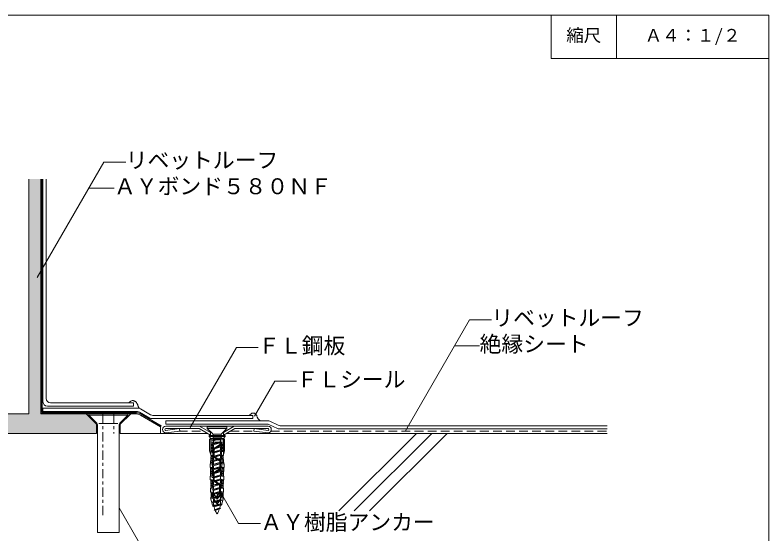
# Model space of a CAD drawing. Units: millimetres on the paper, with parts at other scales. Extents: x -135 to 135, y -94 to 92.
# Drawn here: x -38 to 135, y -27.1 to 92 of the extents above; entities that cross this region are included whole.
import ezdxf
from ezdxf.enums import TextEntityAlignment as Align

# ---------------------------------------------------------------- set-up
doc = ezdxf.new("R2010")
doc.units = ezdxf.units.MM
doc.linetypes.add('DASHED2', pattern=[3, 2, -1])
doc.linetypes.add('USER1', pattern=[4.23336, 2.11668, -0.70556, 0.70556, -0.70556])
for name, color, linetype, lineweight in [('1-3_断熱材', 5, 'DASHED2', 9), ('1-4_リベットルーフ', 3, 'Continuous', 9), ('1-5_ＦＬ鋼板・ディスク', 7, 'Continuous', 9), ('1-6_アンカー類', 7, 'Continuous', 18), ('1-7_設備', 7, 'Continuous', 9), ('1-8_下地など', 1, 'Continuous', 9), ('1-A_元図・躯体', 33, 'Continuous', 18), ('E-1', 7, 'Continuous', 9), ('F-F', 7, 'Continuous', 9)]:
    doc.layers.add(name, color=color, linetype=linetype, lineweight=lineweight)
doc.layers.add('1-B_その他', color=9, linetype='Continuous')
doc.layers.add('E-0', color=7, linetype='Continuous')
doc.styles.add('ＭＳ ゴシック', font='')
doc.styles.get('ＭＳ ゴシック').set_extended_font_data('MS Gothic')

msp = doc.modelspace()

# ---------------------------------------------------------------- linework, layer by layer
at = {"layer": '1-3_断熱材'}
for p, q in [((-0.476, -3.541), (5.197, -3.541)), ((11.376, -3.541), (17.048, -3.541)), ((20.681, -3.541), (97.875, -3.541))]:
    msp.add_line(p, q, dxfattribs=at)
at = {"layer": '1-4_リベットルーフ'}
for p, q in [((-31.625, 3.209), (-31.625, 54.334)), ((-30.875, 3.959), (-30.875, 54.334)), ((-30.625, 2.209), (-10.875, 2.209)), ((-29.875, 2.959), (-10.875, 2.959)), ((-10.875, 2.209), (-10.875, 2.959)), ((-31.625, 0.959), (-31.625, 1.709)), ((-9.754, 1.709), (-31.625, 1.709)), ((-9.955, 0.959), (-31.625, 0.959)), ((-7.117, -0.525), (-9.455, 0.825)), ((-6.916, 0.225), (-9.254, 1.575)), ((-6.416, 0.091), (16.536, 0.091)), ((16.536, -0.659), (16.536, 0.091)), ((-6.617, -0.659), (16.536, -0.659)), ((-3.464, -1.159), (-3.464, -1.909)), ((19.979, -1.159), (-3.464, -1.159)), ((22.344, -2.191), (20.414, -1.258)), ((19.807, -1.909), (-3.464, -1.909)), ((22.172, -2.941), (20.242, -2.008)), ((22.607, -3.041), (97.875, -3.041)), ((22.779, -2.291), (97.875, -2.291))]:
    msp.add_line(p, q, dxfattribs=at)
for points in [[(-11.888, 3.004), (-11.819, 3.066), (-11.698, 3.171), (-11.575, 3.268), (-11.45, 3.352), (-11.32, 3.419), (-11.184, 3.464), (-11.103, 3.478), (-11.041, 3.481), (-10.932, 3.476), (-10.823, 3.456), (-10.714, 3.423), (-10.609, 3.379), (-10.508, 3.324), (-10.453, 3.288), (-10.4, 3.249), (-10.316, 3.177), (-10.239, 3.098), (-10.169, 3.013), (-10.106, 2.923), (-10.049, 2.829), (-10.019, 2.773), (-9.995, 2.725), (-9.957, 2.641), (-9.921, 2.555), (-9.887, 2.469), (-9.855, 2.382), (-9.822, 2.295), (-9.802, 2.245), (-9.783, 2.197), (-9.75, 2.115), (-9.715, 2.034), (-9.679, 1.953), (-9.643, 1.872), (-9.607, 1.791), (-9.586, 1.744)], [(15.827, 0.156), (15.876, 0.21), (15.962, 0.3), (16.049, 0.385), (16.141, 0.462), (16.238, 0.527), (16.341, 0.578), (16.405, 0.598), (16.441, 0.607), (16.507, 0.618), (16.573, 0.622), (16.64, 0.62), (16.707, 0.613), (16.773, 0.6), (16.811, 0.589), (16.894, 0.559), (17.027, 0.488), (17.147, 0.394), (17.255, 0.282), (17.349, 0.156), (17.43, 0.021), (17.47, -0.061), (17.495, -0.116), (17.533, -0.213), (17.569, -0.31), (17.605, -0.405), (17.643, -0.498), (17.686, -0.588), (17.714, -0.638), (17.748, -0.691), (17.813, -0.778), (17.886, -0.861), (17.964, -0.94), (18.047, -1.017), (18.133, -1.092), (18.183, -1.135)]]:
    msp.add_lwpolyline(points, dxfattribs=at)
for centre, start, end in [((-29.875, 3.959), 180, 270), ((-30.625, 3.209), 180, 270), ((-9.955, -0.041), 60.00002, 90), ((-9.754, 0.709), 60.00002, 90), ((-6.416, 1.091), 240.00002, 270), ((-6.617, 0.341), 240.00002, 270), ((19.979, -2.159), 64.20016, 90), ((19.807, -2.909), 64.20016, 90), ((22.607, -2.041), 244.20016, 270), ((22.779, -1.291), 244.20016, 270)]:
    msp.add_arc(centre, 1, start, end, dxfattribs=at)
at = {"layer": '1-5_ＦＬ鋼板・ディスク'}
for p, q in [((-3.486, -3.357), (-0.281, -2.963)), ((-3.464, -2.409), (20.036, -2.409)), ((4.188, -2.959), (-3.464, -2.959)), ((-0.281, -2.963), (-0.214, -3.509)), ((6.786, -4.459), (4.188, -2.959)), ((6.786, -3.824), (4.335, -2.409)), ((9.786, -3.824), (12.237, -2.409)), ((9.786, -4.459), (12.384, -2.959)), ((12.384, -2.959), (20.036, -2.959)), ((16.853, -2.963), (16.786, -3.509)), ((20.059, -3.357), (16.853, -2.963)), ((-3.464, -3.909), (-0.214, -3.509)), ((6.786, -3.824), (6.786, -4.459)), ((9.786, -3.824), (9.786, -4.459)), ((20.036, -3.909), (16.786, -3.509))]:
    msp.add_line(p, q, dxfattribs=at)
for centre, radius, start, end in [((-3.464, -3.159), 0.75, 90, 270), ((-3.464, -3.159), 0.2, 90, 263.40561), ((20.036, -3.159), 0.75, 270, 90), ((20.036, -3.159), 0.2, 276.59439, 90)]:
    msp.add_arc(centre, radius, start, end, dxfattribs=at)
at = {"layer": '1-6_アンカー類', "lineweight": 9}
for p, q in [((6.077, -2.541), (6.077, -2.911)), ((10.577, -2.541), (6.077, -2.541)), ((7.261, -4.095), (6.077, -2.911)), ((9.394, -4.095), (10.577, -2.911)), ((8.952, -5.041), (7.165, -5.597)), ((9.247, -4.241), (7.407, -4.241)), ((7.407, -4.448), (7.407, -5.041)), ((9.247, -5.041), (7.407, -5.041)), ((7.528, -5.041), (7.528, -5.484)), ((9.247, -4.448), (9.247, -5.041)), ((9.492, -5.151), (9.247, -5.041)), ((9.126, -5.937), (7.165, -6.547)), ((9.492, -6.101), (7.165, -6.547)), ((9.128, -6.886), (7.167, -7.496)), ((7.528, -5.761), (7.528, -6.434)), ((7.528, -6.711), (7.528, -7.384)), ((9.126, -5.265), (9.126, -5.937)), ((9.492, -6.101), (9.126, -5.937)), ((9.126, -6.215), (9.126, -6.886)), ((9.494, -7.05), (9.128, -6.886)), ((9.126, -7.837), (7.165, -8.447)), ((9.492, -8.001), (7.165, -8.447)), ((9.494, -7.05), (7.167, -7.496)), ((7.528, -7.66), (7.528, -8.334)), ((7.528, -8.611), (7.528, -9.285)), ((9.126, -7.165), (9.126, -7.837)), ((9.492, -8.001), (9.126, -7.837)), ((9.126, -8.114), (9.126, -8.788)), ((9.126, -8.788), (7.165, -9.398)), ((9.492, -8.952), (7.165, -9.398)), ((9.128, -9.737), (7.167, -10.348)), ((9.494, -9.902), (7.167, -10.348)), ((7.528, -9.563), (7.528, -10.235)), ((9.492, -8.952), (9.126, -8.788)), ((9.126, -9.066), (9.126, -9.737)), ((9.126, -10.016), (9.126, -10.688)), ((9.494, -9.902), (9.128, -9.737)), ((9.126, -10.688), (7.165, -11.298)), ((9.492, -10.852), (7.165, -11.298)), ((9.126, -11.639), (7.165, -12.25)), ((9.492, -11.804), (7.165, -12.25)), ((7.528, -10.512), (7.528, -11.185)), ((7.528, -11.463), (7.528, -12.137)), ((9.492, -10.852), (9.126, -10.688)), ((9.126, -10.966), (9.126, -11.639)), ((9.492, -11.804), (9.126, -11.639)), ((9.126, -11.917), (9.126, -12.591)), ((9.126, -12.591), (7.165, -13.201)), ((9.492, -12.755), (7.165, -13.201)), ((9.126, -13.541), (7.165, -14.151)), ((9.492, -13.705), (7.165, -14.151)), ((7.528, -12.414), (7.528, -13.088)), ((7.528, -13.366), (7.528, -14.038)), ((9.492, -12.755), (9.126, -12.591)), ((9.126, -12.869), (9.126, -13.541)), ((9.492, -13.705), (9.126, -13.541)), ((9.126, -13.819), (9.126, -14.491)), ((9.126, -14.491), (7.165, -15.101)), ((9.492, -14.655), (7.165, -15.101)), ((9.128, -15.44), (7.167, -16.05)), ((7.528, -14.316), (7.528, -14.988)), ((7.528, -15.266), (7.528, -15.938)), ((9.492, -14.655), (9.126, -14.491)), ((9.126, -14.769), (9.126, -15.441)), ((9.494, -15.605), (9.128, -15.44)), ((9.126, -16.391), (7.165, -17.001)), ((9.492, -16.555), (7.165, -17.001)), ((9.494, -15.605), (7.167, -16.05)), ((7.528, -16.214), (7.528, -16.888)), ((7.528, -17.165), (7.528, -17.838)), ((9.126, -15.719), (9.126, -16.391)), ((9.492, -16.555), (9.126, -16.391)), ((9.126, -16.669), (9.126, -17.341)), ((9.126, -17.341), (7.165, -17.951)), ((9.492, -17.505), (7.165, -17.951)), ((9.126, -18.291), (7.165, -18.901)), ((9.492, -18.455), (7.165, -18.901)), ((7.528, -18.115), (7.528, -18.788)), ((9.492, -17.505), (9.126, -17.341)), ((9.126, -17.619), (9.126, -18.291)), ((9.492, -18.455), (9.126, -18.291)), ((9.126, -18.569), (9.126, -19.241)), ((9.126, -19.241), (7.165, -19.851)), ((9.492, -19.405), (7.165, -19.851)), ((9.119, -20.191), (7.284, -20.777)), ((7.528, -19.065), (7.528, -19.738)), ((9.485, -20.355), (9.119, -20.191)), ((9.492, -19.405), (9.126, -19.241)), ((9.126, -19.519), (9.126, -20.004)), ((9.15, -21.307), (7.629, -21.599))]:
    msp.add_line(p, q, dxfattribs=at)
at = {"layer": '1-6_アンカー類'}
for p, q in [((6.49, -4.766), (6.49, -4.541)), ((10.165, -4.541), (6.49, -4.541)), ((10.165, -4.766), (6.49, -4.766)), ((6.882, -5.191), (6.49, -4.766)), ((9.772, -5.191), (10.165, -4.766)), ((10.165, -4.766), (10.165, -4.541)), ((6.932, -5.191), (6.632, -5.441)), ((6.632, -8.041), (6.632, -5.441)), ((9.772, -5.191), (6.882, -5.191)), ((9.772, -5.541), (6.882, -5.541)), ((6.882, -9.141), (6.882, -5.541)), ((9.772, -6.091), (6.882, -6.091)), ((7.327, -6.441), (6.882, -6.441)), ((7.341, -6.691), (6.882, -6.691)), ((6.932, -5.541), (6.932, -5.191)), ((7.327, -9.141), (7.327, -6.091)), ((7.8, -7.393), (8.774, -6.763)), ((7.881, -7.519), (8.855, -6.889)), ((8.202, -5.541), (8.202, -5.191)), ((8.202, -5.541), (8.327, -5.441)), ((8.452, -5.541), (8.327, -5.441)), ((8.452, -5.541), (8.452, -5.191)), ((9.002, -6.343), (9.002, -6.091)), ((9.152, -6.343), (9.152, -6.091)), ((9.327, -9.141), (9.327, -6.091)), ((9.772, -6.441), (9.327, -6.441)), ((9.772, -6.691), (9.327, -6.691)), ((10.022, -5.441), (9.722, -5.191)), ((9.722, -5.541), (9.722, -5.191)), ((9.772, -9.141), (9.772, -5.541)), ((10.022, -8.041), (10.022, -5.441)), ((6.882, -8.991), (6.632, -8.041)), ((7.327, -6.941), (6.882, -6.941)), ((7.327, -7.191), (6.882, -7.191)), ((7.327, -7.441), (6.882, -7.441)), ((7.327, -7.691), (6.882, -7.691)), ((7.327, -7.941), (6.882, -7.941)), ((7.327, -8.241), (6.882, -8.241)), ((7.502, -8.391), (7.502, -7.939)), ((7.652, -8.391), (7.502, -8.391)), ((7.502, -9.093), (7.502, -8.641)), ((7.652, -8.641), (7.502, -8.641)), ((7.652, -8.391), (7.652, -7.939)), ((7.652, -9.093), (7.652, -8.641)), ((9.772, -6.941), (9.327, -6.941)), ((9.772, -7.191), (9.327, -7.191)), ((9.772, -7.441), (9.327, -7.441)), ((9.772, -7.691), (9.327, -7.691)), ((9.772, -7.941), (9.327, -7.941)), ((9.772, -8.241), (9.327, -8.241)), ((10.022, -8.041), (9.772, -8.991)), ((6.796, -11.041), (6.963, -9.141)), ((7.29, -10.141), (6.798, -10.141)), ((7.301, -9.841), (6.825, -9.841)), ((7.313, -9.541), (6.851, -9.541)), ((7.324, -9.241), (6.878, -9.241)), ((7.327, -9.141), (6.882, -9.141)), ((7.257, -11.041), (7.327, -9.141)), ((7.8, -9.639), (8.774, -10.269)), ((7.881, -9.513), (8.855, -10.143)), ((9.772, -9.141), (9.327, -9.141)), ((9.398, -11.043), (9.327, -9.141)), ((9.777, -9.241), (9.328, -9.241)), ((9.803, -9.541), (9.342, -9.541)), ((9.83, -9.841), (9.353, -9.841)), ((9.856, -10.141), (9.364, -10.141)), ((9.859, -11.041), (9.692, -9.141)), ((6.715, -11.891), (6.715, -11.041)), ((7.257, -11.041), (6.715, -11.041)), ((7.252, -11.891), (6.715, -11.891)), ((7.257, -12.091), (6.724, -12.091)), ((7.268, -10.741), (6.746, -10.741)), ((7.279, -10.441), (6.772, -10.441)), ((6.846, -13.891), (6.796, -11.891)), ((7.252, -11.891), (7.257, -11.037)), ((7.302, -13.891), (7.252, -11.891)), ((9.002, -11.843), (9.002, -10.689)), ((9.152, -11.843), (9.152, -10.689)), ((9.352, -13.891), (9.402, -11.891)), ((9.883, -10.441), (9.376, -10.441)), ((9.909, -10.741), (9.387, -10.741)), ((9.931, -12.091), (9.397, -12.091)), ((9.94, -11.041), (9.398, -11.041)), ((9.402, -11.891), (9.398, -11.043)), ((9.94, -11.891), (9.402, -11.891)), ((9.809, -13.891), (9.859, -11.891)), ((9.94, -11.891), (9.94, -11.041)), ((7.265, -12.391), (6.732, -12.391)), ((7.272, -12.691), (6.739, -12.691)), ((7.28, -12.991), (6.747, -12.991)), ((7.287, -13.291), (6.754, -13.291)), ((7.295, -13.591), (6.762, -13.591)), ((7.502, -14.593), (7.502, -13.439)), ((7.652, -14.593), (7.652, -13.439)), ((7.8, -12.893), (8.774, -12.263)), ((7.881, -13.019), (8.855, -12.389)), ((9.893, -13.591), (9.36, -13.591)), ((9.908, -12.991), (9.375, -12.991)), ((9.901, -13.291), (9.375, -13.291)), ((9.916, -12.691), (9.382, -12.691)), ((9.923, -12.391), (9.39, -12.391)), ((7.302, -13.891), (6.765, -13.891)), ((7.309, -14.891), (6.795, -14.891)), ((7.321, -15.141), (6.8, -15.141)), ((7.344, -15.441), (6.805, -15.441)), ((6.952, -16.641), (6.865, -14.741)), ((7.39, -16.641), (7.302, -14.741)), ((7.8, -15.139), (8.674, -15.704)), ((7.881, -15.013), (8.755, -15.578)), ((9.265, -16.641), (9.352, -14.741)), ((9.847, -15.441), (9.311, -15.441)), ((9.854, -15.141), (9.334, -15.141)), ((9.86, -14.891), (9.341, -14.891)), ((9.89, -13.891), (9.352, -13.891)), ((9.871, -14.741), (9.352, -14.741)), ((9.702, -16.641), (9.746, -14.741)), ((9.871, -14.741), (9.89, -13.891)), ((7.355, -15.741), (6.811, -15.741)), ((7.367, -16.041), (6.816, -16.041)), ((7.378, -16.341), (6.822, -16.341)), ((6.827, -17.541), (6.827, -16.641)), ((7.39, -16.641), (6.827, -16.641)), ((8.902, -17.408), (8.902, -16.124)), ((9.052, -17.408), (9.052, -16.124)), ((9.827, -16.641), (9.265, -16.641)), ((9.827, -16.341), (9.276, -16.341)), ((9.834, -16.041), (9.288, -16.041)), ((9.84, -15.741), (9.299, -15.741)), ((9.827, -17.541), (9.827, -16.641)), ((7.39, -17.541), (6.827, -17.541)), ((7.277, -20.541), (6.827, -18.841)), ((7.39, -18.841), (6.827, -18.841)), ((7.39, -17.816), (6.865, -17.816)), ((7.39, -18.066), (6.865, -18.066)), ((7.39, -18.316), (6.865, -18.316)), ((7.39, -18.566), (6.865, -18.566)), ((6.952, -18.841), (6.952, -17.541)), ((7.39, -18.841), (7.39, -17.541)), ((7.577, -17.99), (7.577, -18.081)), ((8.327, -18.891), (7.622, -17.974)), ((8.327, -19.141), (7.629, -18.233)), ((8.252, -18.541), (8.252, -18.454)), ((8.402, -18.541), (8.252, -18.541)), ((8.327, -18.891), (9.033, -17.974)), ((8.327, -19.141), (9.026, -18.233)), ((8.402, -18.541), (8.402, -18.454)), ((8.55, -17.908), (8.674, -17.828)), ((8.631, -18.034), (8.755, -17.954)), ((9.077, -17.99), (9.077, -18.081)), ((9.265, -18.841), (9.265, -17.541)), ((9.827, -17.541), (9.265, -17.541)), ((9.79, -17.816), (9.265, -17.816)), ((9.79, -18.066), (9.265, -18.066)), ((9.79, -18.316), (9.265, -18.316)), ((9.79, -18.566), (9.265, -18.566)), ((9.827, -18.841), (9.265, -18.841)), ((9.377, -20.541), (9.827, -18.841)), ((9.702, -18.841), (9.702, -17.541)), ((9.377, -20.541), (7.277, -20.541)), ((7.577, -19.14), (7.577, -19.231)), ((8.327, -20.041), (7.622, -19.124)), ((8.327, -20.291), (7.629, -19.383)), ((8.327, -20.041), (9.033, -19.124)), ((8.327, -20.291), (9.026, -19.383)), ((9.077, -19.14), (9.077, -19.231))]:
    msp.add_line(p, q, dxfattribs=at)
at = {"layer": '1-6_アンカー類', "lineweight": 9}
for points in [[(10.577, -2.541), (10.577, -2.911), (6.077, -2.911)], [(7.165, -6.547), (7.528, -6.711), (9.492, -6.101)], [(7.165, -8.447), (7.528, -8.611), (9.492, -8.001)], [(7.167, -7.496), (7.53, -7.661), (9.494, -7.05)], [(7.165, -9.398), (7.528, -9.563), (9.492, -8.952)], [(7.167, -10.348), (7.53, -10.512), (9.494, -9.902)], [(7.165, -11.298), (7.528, -11.463), (9.492, -10.852)], [(7.165, -12.25), (7.528, -12.414), (9.492, -11.804)], [(7.165, -13.201), (7.528, -13.366), (9.492, -12.755)], [(7.165, -14.151), (7.528, -14.316), (9.492, -13.705)], [(7.165, -15.101), (7.528, -15.266), (9.492, -14.655)], [(7.165, -17.001), (7.528, -17.165), (9.492, -16.555)], [(7.167, -16.05), (7.53, -16.215), (9.494, -15.605)], [(7.165, -17.951), (7.528, -18.115), (9.492, -17.505)], [(7.165, -18.901), (7.528, -19.065), (9.492, -18.455)], [(7.165, -19.851), (7.529, -20.015), (9.492, -19.405)], [(8.965, -21.143), (7.629, -21.599), (7.912, -21.781)], [(7.912, -21.781), (9.15, -21.307), (8.965, -21.143)]]:
    msp.add_lwpolyline(points, dxfattribs=at)
for points in [[(9.492, -5.151), (7.165, -5.597), (7.528, -5.761)], [(7.645, -20.94), (9.485, -20.355), (7.284, -20.777)]]:
    msp.add_lwpolyline(points, close=True, dxfattribs=at)
at = {"layer": '1-6_アンカー類'}
for points in [[(8.452, -5.191), (8.327, -5.441), (8.202, -5.191)], [(7.302, -14.741), (6.784, -14.741), (6.765, -13.891)]]:
    msp.add_lwpolyline(points, dxfattribs=at)
at = {"layer": '1-6_アンカー類', "lineweight": 9}
for centre, radius, start, end in [((6.907, -4.448), 0.5, 360, 45), ((9.747, -4.448), 0.5, 135, 180), ((12.219, -19.921), 4.691, 181.1526, 189.30247), ((4.436, -19.921), 4.691, 344.90057, 353.16462), ((4.436, -19.921), 4.691, 356.70432, 358.98114), ((12.219, -19.921), 4.691, 192.55761, 200.13326), ((12.219, -19.921), 4.691, 203.35211, 213.95053), ((4.436, -19.921), 4.691, 326.04947, 341.51092)]:
    msp.add_arc(centre, radius, start, end, dxfattribs=at)
at = {"layer": '1-6_アンカー類'}
for centre, radius, start, end in [((8.502, -6.343), 0.5, 302.8584, 0), ((8.502, -6.343), 0.65, 302.8584, 0), ((8.152, -7.939), 0.65, 122.8584, 180), ((8.152, -7.939), 0.5, 122.8584, 180), ((8.152, -9.093), 0.65, 180, 237.1416), ((8.152, -9.093), 0.5, 180, 237.1416), ((8.502, -10.689), 0.5, 360, 57.1416), ((8.502, -10.689), 0.65, 0, 57.1416), ((8.502, -11.843), 0.5, 302.8584, 0), ((8.502, -11.843), 0.65, 302.8584, 0), ((8.152, -13.439), 0.65, 122.8584, 180), ((8.152, -13.439), 0.5, 122.8584, 180), ((8.152, -14.593), 0.65, 180, 237.1416), ((8.152, -14.593), 0.5, 180, 237.1416), ((8.402, -16.124), 0.5, 360, 57.1416), ((8.402, -16.124), 0.65, 0, 57.1416), ((7.602, -17.99), 0.025, 37.56859, 180), ((7.827, -18.081), 0.25, 180, 217.56859), ((8.902, -18.454), 0.65, 122.8584, 180), ((8.902, -18.454), 0.5, 122.8584, 180), ((8.402, -17.408), 0.5, 302.8584, 360), ((8.402, -17.408), 0.65, 302.8584, 0), ((8.827, -18.081), 0.25, 322.43141, 0), ((9.052, -17.99), 0.025, 0, 142.43141), ((7.602, -19.14), 0.025, 37.56859, 180), ((7.827, -19.231), 0.25, 180, 217.56859), ((8.827, -19.231), 0.25, 322.43141, 0), ((9.052, -19.14), 0.025, 0, 142.43141)]:
    msp.add_arc(centre, radius, start, end, dxfattribs=at)
at = {"layer": '1-7_設備'}
for p, q in [((-34.875, 54.334), (-34.875, 0.459)), ((-32.125, 0.459), (-32.125, 54.334)), ((-34.875, 0.459), (-94.625, 0.459)), ((-10.491, 0.459), (-32.125, 0.459)), ((-21.125, 0.459), (-21.125, 0.159)), ((-21.125, 0.459), (-12.125, 0.459)), ((-13.979, -1.695), (-12.125, 0.159)), ((-12.125, 0.459), (-12.125, 0.159)), ((-9.241, 0.124), (-4.625, -2.541)), ((-19.125, -26.791), (-19.125, -2.048)), ((-18.815, -1.791), (-14.435, -1.791)), ((-4.625, -4.041), (-4.625, -2.541)), ((-19.375, -4.041), (-65.875, -4.041)), ((-4.625, -4.041), (-13.875, -4.041))]:
    msp.add_line(p, q, dxfattribs=at)
at = {"layer": '1-7_設備', "linetype": 'USER1'}
for p, q in [((-17.875, 0.459), (-17.875, -23.247)), ((-15.375, 0.459), (-15.375, -4.044))]:
    msp.add_line(p, q, dxfattribs=at)
at = {"layer": '1-7_設備'}
for points in [[(-19.375, -4.041), (-19.375, -1.916), (-21.75, 0.459), (-11.5, 0.459), (-13.875, -1.916), (-13.875, -4.041)], [(-19.272, -1.695), (-21.125, 0.159), (-12.125, 0.159)], [(-19.125, -26.791), (-14.125, -26.791), (-14.125, -2.048)]]:
    msp.add_lwpolyline(points, dxfattribs=at)
for centre, radius, start, end in [((-10.491, -2.041), 2.5, 60, 90), ((-19.625, -2.048), 0.5, 0, 45), ((-13.625, -2.048), 0.5, 135, 180)]:
    msp.add_arc(centre, radius, start, end, dxfattribs=at)
at = {"layer": '1-8_下地など'}
for p, q in [((-31.825, 0.759), (-31.825, 54.334)), ((-10.491, 0.759), (-31.825, 0.759)), ((-9.216, 0.167), (-4.6, -2.498))]:
    msp.add_line(p, q, dxfattribs=at)
for points in [[(-10.491, 0.509), (-32.075, 0.509), (-32.075, 54.334)], [(-9.091, 0.384), (-4.475, -2.281), (-4.6, -2.498)]]:
    msp.add_lwpolyline(points, dxfattribs=at)
for radius in [2.8, 2.55]:
    msp.add_arc((-10.491, -2.041), radius, 60, 90, dxfattribs=at)
at = {"layer": '1-A_元図・躯体', "color": 7, "lineweight": 9}
for p, q in [((-65.875, -4.041), (-19.375, -4.041)), ((-13.875, -4.041), (6.063, -4.041)), ((10.51, -4.041), (97.875, -4.041)), ((13.059, -4.041), (13.439, -4.041)), ((15.679, -4.041), (16.059, -4.041)), ((54.086, -4.041), (36.281, -21.845)), ((57.621, -4.041), (39.817, -21.845)), ((61.157, -4.041), (43.352, -21.845))]:
    msp.add_line(p, q, dxfattribs=at)
at = {"layer": '1-B_その他'}
for points in [[(-32.125, 0.459), (-34.875, 0.459), (-32.125, 54.334), (-34.875, 54.334)], [(-63.5, 0.459), (-65.875, -1.916), (-21.75, 0.459), (-19.375, -1.916)], [(-65.875, -1.916), (-65.875, -4.041), (-19.375, -1.916), (-19.375, -4.041)]]:
    msp.add_solid(points, dxfattribs=at)
at = {"layer": 'E-1'}
for p, q in [((-21.093, 52.262), (-15.319, 52.262)), ((2.152, -2.708), (12.76, 15.666)), ((12.76, 15.666), (17.76, 15.666)), ((62.822, 16.054), (68.595, 16.054)), ((16.937, -0.113), (21.572, 7.916)), ((21.572, 7.916), (26.572, 7.916))]:
    msp.add_line(p, q, dxfattribs=at)
for points in [[(-32.949, 31.727), (-17.629, 58.262), (-12.629, 58.262)], [(51.57, -3.434), (66.286, 22.054), (71.286, 22.054)], [(9.025, -17.362), (13.28, -24.732), (18.28, -24.732)], [(-14.128, -21.125), (-4.769, -37.336), (0.231, -37.336)]]:
    msp.add_lwpolyline(points, dxfattribs=at)
at = {"layer": 'F-F'}
msp.add_line((100, 92), (100, 82), dxfattribs=at)
for points in [[(-135, 92), (135, 92), (135, -88), (-135, -88)], [(85, 92), (85, 82), (135, 82)]]:
    msp.add_lwpolyline(points, dxfattribs=at)

# ---------------------------------------------------------------- texts
at = {"layer": 'E-0', "style": 'ＭＳ ゴシック'}
for s, p in [('縮尺', (88.5, 85)), ('Ａ４：１/２', (106.5, 85))]:
    msp.add_text(s, height=2.933, dxfattribs=at).set_placement(p, align=Align.BOTTOM_LEFT)
at = {"layer": 'E-1', "style": 'ＭＳ ゴシック'}
for s, p in [('リベットルーフ', (-12.629, 55.762)), ('ＡＹボンド５８０ＮＦ', (-15.319, 49.762)), ('リベットルーフ', (71.286, 19.554)), ('ＦＬ鋼板', (17.76, 13.166)), ('絶縁シート', (68.595, 13.554)), ('ＦＬシール', (26.572, 5.416)), ('ＡＹ樹脂アンカー', (18.282, -27.366))]:
    msp.add_text(s, height=3.666, dxfattribs=at).set_placement(p, align=Align.BOTTOM_LEFT)

doc.saveas('drawing.dxf')
